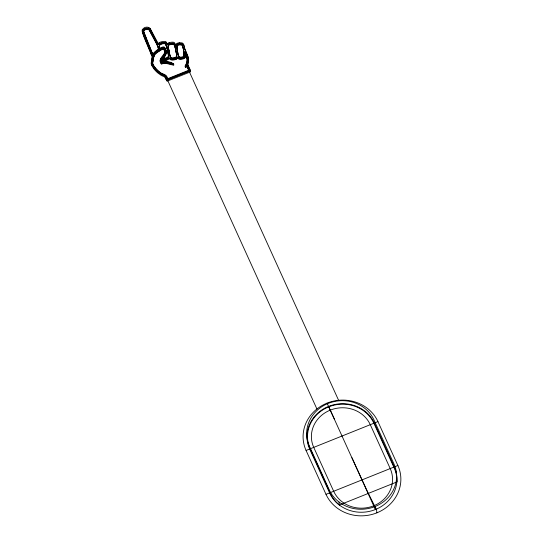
<?xml version="1.0" encoding="UTF-8"?>
<svg xmlns="http://www.w3.org/2000/svg" width="543" height="543" viewBox="0 0 543 543"><rect width="100%" height="100%" fill="white"/><g stroke="black" fill="none" stroke-linecap="round" stroke-linejoin="round"><path stroke-width="0.81" d="M184.145 54.565L183.826 56.16A2.097 1.934 -6.6 0 1 182.977 56.676L182.36 56.906A7.351 6.774 -6.6 0 1 180.704 57.158L179.475 57.069A1.296 1.195 -6.6 0 1 179.041 56.893M187.172 59.567L187.152 60.266A11.695 10.772 -6.6 0 1 186.772 62.404L186.235 63.857A15.048 13.86 -6.6 0 1 185.19 65.757L185.238 66.402A0.726 0.665 -6.6 0 0 185.631 66.619L186.819 65.452L188.991 70.149L167.319 78.844C167.23 73.366 161.536 74.744 158.821 71.289A29.37 27.055 -6.6 0 1 157.443 70.054A32.519 29.953 -6.6 0 1 155.013 67.427L153.058 64.637L152.529 62.879M187.233 60.069L187.267 61.271A11.695 10.772 -6.6 0 1 186.887 63.409L186.351 64.861A15.048 13.86 -6.6 0 1 185.306 66.762L185.353 67.407A0.726 0.665 -6.6 0 0 185.747 67.624L186.935 66.45L338.594 400.3M164.889 51.653C165.601 56.2 157.348 58.712 161.23 63.022M176.651 55.82L176.373 57.13M168.418 55.617L167.963 57.151L165.486 58.142A11.518 10.609 -6.6 0 1 164.054 58.311L163.199 58.332M151.314 62.343L151.504 60.477A50.126 46.175 -6.6 0 1 151.646 59.316L152.278 56.2L151.972 55.488M151.429 63.348L151.619 61.481A50.126 46.175 -6.6 0 1 151.768 60.321L152.393 57.205L151.524 54.422M187.206 60.768A11.695 10.772 -6.6 0 1 186.826 62.907L186.297 64.359A15.048 13.86 -6.6 0 1 185.251 66.26L185.292 66.904A0.726 0.665 -6.6 0 0 185.692 67.122L186.88 65.954L189.052 70.651L167.38 79.346C167.339 73.868 161.414 75.165 158.882 71.791A29.37 27.055 -6.6 0 1 157.504 70.556A32.519 29.953 -6.6 0 1 155.074 67.929L153.119 65.14L152.59 63.382M152.549 63.836L153.499 57.938L154.965 54.497A24.055 22.161 -6.6 0 1 159.432 51.076M152.488 63.334L153.384 56.934L154.85 53.492M152.651 63.823L153.174 65.642L155.128 68.432A32.519 29.953 -6.6 0 0 157.558 71.052A29.37 27.055 -6.6 0 0 158.936 72.294L162.052 74.5L165.791 76.217L316.922 408.994M152.685 62.397L153.445 57.436L154.911 53.995A24.055 22.161 -6.6 0 1 159.37 50.574M185.339 55.63L185.217 56.214A2.308 2.124 -6.6 0 1 184.735 56.981L183.649 57.694M168.452 56.526L167.814 57.829L165.54 58.644A11.518 10.609 -6.6 0 1 164.115 58.814L163.26 58.827M151.293 62.486L151.273 62.615A8.566 7.894 -6.6 0 0 151.219 63.029L151.212 63.361M151.409 63.49L151.388 63.619A8.566 7.894 -6.6 0 0 151.334 64.033L151.327 64.366M164.868 52.196C163.233 56.608 157.613 59.051 161.346 64.026M176.312 56.628L176.584 54.877M176.434 57.633L176.55 54.402L175.294 47.736A22.039 20.308 -6.6 0 0 174.147 44.098M168.364 44.601L168.174 46.637L169.484 53.513A33.449 30.815 -6.6 0 1 169.592 54.212L169.715 54.843M168.425 45.103L168.194 46.793L168.825 50.024M168.486 45.605L168.249 47.289L168.88 50.526M183.887 56.662L184.131 54.13M153.357 53.424L153.56 53.139A25.154 23.173 -6.6 0 1 158.502 49.101L157.965 46.189M162.459 58.074L162.798 57.768A15.258 14.057 -6.6 0 0 164.386 56.105L166.036 52.936A6.333 5.83 -6.6 0 0 166.131 51.008L166.002 50.356M162.52 58.576L162.852 58.264A15.258 14.057 -6.6 0 0 164.441 56.601L166.097 53.438A6.333 5.83 -6.6 0 0 166.185 51.51M159.404 51.001L159.662 50.838A18.319 16.874 -6.6 0 1 163.511 48.992M190.07 70.984L190.43 70.264L187.539 63.993A13.215 12.177 -6.6 0 0 188.414 58.596L188.367 58.189A16.263 14.987 -6.6 0 0 188.143 56.832L184.552 47.94A22.317 20.553 -6.6 0 0 183.561 44.132M183.765 58.698L184.851 57.986A2.308 2.124 -6.6 0 0 185.333 57.219L185.455 56.635A19.093 17.593 -6.6 0 0 185.353 53.485L187.084 58.468M159.52 42.469L159.981 42.273A11.349 10.453 -6.6 0 1 162.289 41.621L164.156 41.472A3.509 3.231 -6.6 0 1 165.92 41.92M159.635 43.474L160.097 43.277A11.349 10.453 -6.6 0 1 162.405 42.625L164.271 42.476A3.509 3.231 -6.6 0 1 166.036 42.924A2.83 2.606 -6.6 0 1 166.62 43.494L167.414 44.988A3.686 3.394 -6.6 0 1 169.185 43.813L170.149 43.467A10.466 9.638 -6.6 0 1 172.823 43.169L173.706 43.25A2.287 2.104 -6.6 0 1 174.412 43.555L175.871 45.775M190.125 72.015L190.545 71.269L187.654 64.997A13.215 12.177 -6.6 0 0 188.53 59.601L188.482 59.194A16.263 14.987 -6.6 0 0 188.258 57.836L184.668 48.938M167.441 79.848L189.107 71.153M189.724 71.126L167 80.194L166.368 79.801L164.61 75.932L161.149 74.432L157.511 71.778A32.621 30.048 -6.6 0 1 153.655 67.685L151.483 64.271M189.84 72.131L167.061 81.199L164.726 76.936L161.264 75.436L157.626 72.782A32.621 30.048 -6.6 0 1 153.771 68.689L151.599 65.275A4.609 4.242 -6.6 0 1 151.341 64.542M306.069 450.452L377.948 421.612L397.883 465.494A38.967 35.892 -6.6 0 1 376.89 512.83A38.967 35.892 -6.6 0 1 326.004 494.34L306.069 450.452A38.967 35.892 -6.6 0 1 327.062 403.116A38.967 35.892 -6.6 0 1 377.948 421.612M326.004 494.34L397.883 465.494M334.61 419.583L328.759 406.843A34.548 31.827 -6.6 0 0 310.141 448.817L330.076 492.705A34.569 31.84 -6.6 0 0 339.361 505.031L396.858 481.967L396.505 478.953M169.056 42.761L170.034 42.463A10.466 9.638 -6.6 0 1 172.708 42.164L173.59 42.252A2.287 2.104 -6.6 0 1 174.296 42.551L175.749 44.777A2.681 2.471 -6.6 0 1 176.977 43.46A3.882 3.577 -6.6 0 1 177.228 43.325M174.174 58.848L174.065 58.868A9.102 8.383 -6.6 0 1 171.921 59.099M174.235 59.35L174.12 59.37A9.102 8.383 -6.6 0 1 171.975 59.601L170.726 59.289A2.566 2.362 -6.6 0 1 170.034 58.827C169.185 56.934 167.509 60.321 165.608 59.825A9.53 8.783 -6.6 0 1 163.511 60.063M161.285 63.524C156.71 58.06 170.061 54.938 163.47 48.524A18.319 16.874 -6.6 0 0 159.622 50.356M163.321 59.33L164.169 59.316A11.518 10.609 -6.6 0 0 165.601 59.146L168.242 57.958L168.411 55.176M171.758 57.877L172.301 57.877A10.351 9.536 -6.6 0 0 174.215 57.646L175.382 57.293A2.22 2.043 -6.6 0 0 176.339 56.648M171.812 58.379L172.362 58.379A10.351 9.536 -6.6 0 0 174.269 58.149L175.437 57.796A2.22 2.043 -6.6 0 0 176.4 57.151M171.873 58.882L172.423 58.882A10.351 9.536 -6.6 0 0 174.33 58.651L175.498 58.298A2.22 2.043 -6.6 0 0 176.455 57.653M171.921 59.065L170.672 58.787A2.566 2.362 -6.6 0 1 169.979 58.325C169.131 56.431 167.448 59.818 165.547 59.323A9.53 8.783 -6.6 0 1 163.457 59.56M166.416 62.968L173.577 64.739A0.726 0.665 -6.6 0 0 173.76 64.339L171.004 62.913L166.674 61.814A11.654 10.738 -6.6 0 0 164.441 61.759A13.948 12.849 -6.6 0 0 161.821 62.18L161.563 59.391A3.475 3.197 -6.6 0 0 163.511 60.008M166.477 63.47L173.631 65.241A0.726 0.665 -6.6 0 0 173.814 64.841L171.059 63.416L166.735 62.316A11.654 10.738 -6.6 0 0 164.502 62.262A13.948 12.849 -6.6 0 0 161.882 62.683L161.624 59.893A3.475 3.197 -6.6 0 0 163.572 60.511M179.536 57.572L180.765 57.66A7.351 6.774 -6.6 0 0 182.414 57.409L183.045 57.205A2.097 1.934 -6.6 0 0 183.907 56.682M148.667 27.442L147.424 27.17A5.749 5.294 -6.6 0 0 145.32 27.36A5.674 5.226 -6.6 0 0 144.363 27.693L142.368 29.485A2.776 2.559 -6.6 0 0 142.151 30.415L142.32 31.453A175.104 161.305 -6.6 0 0 144.533 37.677L150.927 53.038M165.153 42.917L166.545 45.639L167.828 51.897M179.041 56.886L178.023 54.361A27.795 25.602 -6.6 0 1 177.88 53.553L177.71 52.433M170.78 58.25L170.712 58.121A20.362 18.754 -6.6 0 1 169.742 54.836M163.524 49.019L164.834 51.517M177.527 57.008L177.737 57.341A2.382 2.192 -6.6 0 0 178.43 57.931L179.658 58.305A8.321 7.663 -6.6 0 0 183.636 57.667M177.588 57.51L177.799 57.843A2.382 2.192 -6.6 0 0 178.484 58.434L179.719 58.807A8.321 7.663 -6.6 0 0 183.697 58.169L184.79 57.483A2.308 2.124 -6.6 0 0 185.272 56.716L185.401 56.133A19.093 17.593 -6.6 0 0 185.299 52.983L186.697 56.56M150.377 28.827L158.23 43.739M183.507 44.146L182.272 42.931L179.842 42.693A9.631 8.871 -6.6 0 0 179.224 42.782M183.629 45.15L182.387 43.935L179.957 43.698A9.631 8.871 -6.6 0 0 179.339 43.786A8.722 8.036 -6.6 0 0 177.33 44.295A3.882 3.577 -6.6 0 0 177.086 44.458A2.681 2.471 -6.6 0 0 175.844 45.768M170.597 57.117L170.706 57.307A1.548 1.425 -6.6 0 0 171.595 57.857M158.346 44.743L150.492 29.831A3.367 3.102 -6.6 0 0 148.782 28.453L147.54 28.175A5.749 5.294 -6.6 0 0 145.436 28.365A5.674 5.226 -6.6 0 0 144.479 28.698L142.49 30.489A2.776 2.559 -6.6 0 0 142.266 31.419L142.436 32.458A175.104 161.305 -6.6 0 0 144.648 38.675L151.64 55.427M157.816 45.761L149.318 29.906A2.111 1.941 -6.6 0 0 148.694 29.254L146.651 28.82A4.643 4.276 -6.6 0 0 145.612 29.017L143.814 30.103L143.59 31.582L148.633 44.845L152.895 54.429L153.031 54.11A7.018 6.468 -6.6 0 1 153.35 53.418M156.167 42.408L149.257 29.403A2.111 1.941 -6.6 0 0 148.639 28.752L146.596 28.317A4.643 4.276 -6.6 0 0 145.558 28.514L143.759 29.6L143.528 31.08L151.64 51.504M157.877 46.264L149.373 30.408A2.111 1.941 -6.6 0 0 148.755 29.756L146.712 29.322A4.643 4.276 -6.6 0 0 145.673 29.519L143.875 30.605L143.651 32.085L148.096 43.915L153.011 55.434L153.146 55.114A7.018 6.468 -6.6 0 1 153.465 54.422L153.676 54.144A25.154 23.173 -6.6 0 1 158.617 50.105M157.932 46.766L156.289 43.413M158.081 47.193L158.61 50.092M351.952 457.749L366.26 488.992A52.827 5.837 68.1 0 0 368.283 493.207L376.543 509.823L376.89 512.83M327.062 403.116L375.396 509.538A35.064 32.302 -6.6 0 0 394.286 466.939L374.358 423.051A35.064 32.302 -6.6 0 0 328.556 406.408A35.064 32.302 -6.6 0 0 309.666 449.007L329.594 492.895A35.064 32.302 -6.6 0 0 375.396 509.538L375.05 506.531A35.064 32.302 -6.6 0 0 393.94 463.926L374.012 420.038A35.064 32.302 -6.6 0 0 328.21 403.395A35.064 32.302 -6.6 0 0 309.32 446L329.248 489.881A35.064 32.302 -6.6 0 0 375.05 506.531M151.701 52.006L152.95 54.931L153.085 54.612A7.018 6.468 -6.6 0 1 153.404 53.92L153.621 53.642A25.154 23.173 -6.6 0 1 158.563 49.603L158.006 46.657M150.75 53.363L151.192 54.388M165.859 50.2L164.162 47.404L162.866 47.485A22.596 20.817 -6.6 0 0 159.703 48.904L159.438 44.73L162.187 43.352A11.423 10.521 -6.6 0 1 163.613 43.182L164.475 43.169A1.432 1.317 -6.6 0 1 165.201 43.433L166.769 47.031M167.298 43.983L166.504 42.49A2.83 2.606 -6.6 0 0 165.9 41.954M183.48 49.365L183.425 49.23A0.882 0.808 -6.6 0 1 183.358 48.843L182.17 45.239L179.909 44.872A7.541 6.95 -6.6 0 0 178.925 45.035L177.581 45.544A1.317 1.215 -6.6 0 0 177.235 45.836L176.964 47.397M166.124 51.361L164.285 47.974L162.927 47.988A22.596 20.817 -6.6 0 0 159.764 49.406L159.499 45.232L162.242 43.854A11.423 10.521 -6.6 0 1 163.674 43.684L164.529 43.671A1.432 1.317 -6.6 0 1 165.255 43.935L166.66 46.644M161.509 58.888L161.814 61.664A13.948 12.849 -6.6 0 1 164.38 61.25A11.654 10.738 -6.6 0 1 166.62 61.311L170.943 62.411L173.699 63.836A0.726 0.665 -6.6 0 1 173.516 64.237L166.362 62.465A12.625 11.627 -6.6 0 0 161.386 63.015M186.88 57.266L185.258 52.481A19.093 17.593 -6.6 0 1 185.367 55.63M166.708 46.528L167.061 48.218M166.81 46.922L166.905 47.316M175.355 48.239L176.02 51.605M167.923 52.304L166.939 47.214M167.862 51.802L168.018 52.746M175.606 49.603L175.409 48.741A22.039 20.308 -6.6 0 0 174.262 45.103M168.914 50.207L169.368 52.508A33.449 30.815 -6.6 0 1 169.477 53.207L169.599 53.838A20.362 18.754 -6.6 0 0 170.55 57.13M168.975 50.709L169.423 53.01A33.449 30.815 -6.6 0 1 169.538 53.709L169.654 54.341A20.362 18.754 -6.6 0 0 170.611 57.633L170.767 57.809A1.548 1.425 -6.6 0 0 171.649 58.359M159.649 48.408L159.377 44.227L162.126 42.849A11.423 10.521 -6.6 0 1 163.558 42.68L164.414 42.666A1.432 1.317 -6.6 0 1 165.14 42.931M186.819 56.764L187.03 57.965M175.776 50.207L176.292 52.909M167.088 48.11L167.332 49.311M175.674 49.718L175.749 50.085M167.441 49.657L168.452 55.223M176.081 51.436L176.699 55.881M168.004 52.216L168.534 56.621M177.33 49.936L177.995 54.558A27.795 25.602 -6.6 0 0 178.145 55.366L179.156 57.891A1.296 1.195 -6.6 0 0 179.59 58.067L180.826 58.162A7.351 6.774 -6.6 0 0 182.475 57.911L183.106 57.707A2.097 1.934 -6.6 0 0 183.968 57.185L184.063 53.221M177.385 50.438L177.941 54.056A27.795 25.602 -6.6 0 0 178.084 54.863L179.102 57.388A1.296 1.195 -6.6 0 0 179.536 57.565M177.256 49.528L177.676 52.325M168.099 52.705L168.5 55.712M177.174 49.094L177.371 50.533M183.33 48.341L182.197 44.411L179.794 43.868A7.541 6.95 -6.6 0 0 178.81 44.031L177.466 44.54A1.317 1.215 -6.6 0 0 177.12 44.831L177.025 48.266M177.099 48.646L177.289 50.099M183.812 51.504L183.371 48.734A0.882 0.808 -6.6 0 1 183.296 48.341M183.873 52.006L183.486 49.732A0.882 0.808 -6.6 0 1 183.419 49.345L182.258 44.913L179.848 44.37A7.541 6.95 -6.6 0 0 178.864 44.533L177.52 45.042A1.317 1.215 -6.6 0 0 177.174 45.334L176.984 47.825M186.968 57.463L187.199 59.167M177.025 48.184L177.215 49.644M176.36 52.902L176.618 54.918M183.819 51.409L184.07 53.295M184.002 52.847L183.602 50.017M183.887 51.843L184.125 53.757M176.964 47.716L177.14 49.189M373.679 505.608L373.699 505.811A30.652 28.236 -6.6 0 1 333.667 491.259L313.739 447.378A30.652 28.236 -6.6 0 1 330.253 410.135L330.225 409.938M339.015 502.017L339.361 505.031M176.909 47.261L177.079 48.721M184.009 52.752L184.179 54.225M187.077 58.162L187.267 59.866M164.95 52.155L164.515 49.922L163.409 48.022A18.319 16.874 -6.6 0 0 159.561 49.854M184.104 53.682L184.192 54.633M187.145 58.861L187.287 60.572M396.858 481.967A34.569 31.84 -6.6 0 0 393.811 467.129L373.876 423.241A34.548 31.827 -6.6 0 0 328.759 406.843M330.253 410.135A30.652 28.236 -6.6 0 1 370.285 424.687L390.213 468.575A30.652 28.236 -6.6 0 1 373.699 505.811M177.636 57.538A3.333 3.068 -6.6 0 1 175.918 58.848M175.932 58.888A8.912 8.206 -6.6 0 1 174.228 59.336M161.441 63.517A12.625 11.627 -6.6 0 1 166.423 62.907M168.398 45.083A2.233 2.057 -6.6 0 1 169.375 44.458L170.536 44.085A10.392 9.57 -6.6 0 1 172.443 43.847L172.993 43.847A1.086 0.998 -6.6 0 1 173.332 43.922A1.561 1.439 -6.6 0 1 174.16 44.621A22.039 20.308 -6.6 0 1 175.328 48.246M163.104 58.814A1.588 1.459 -6.6 0 1 162.52 58.576M148.667 27.449A3.367 3.102 -6.6 0 1 150.391 28.827M158.244 43.745A2.83 2.606 -6.6 0 1 159.513 42.456M167.251 43.949A3.686 3.394 -6.6 0 1 169.07 42.809M177.215 43.291A8.722 8.036 -6.6 0 1 179.224 42.802M151.49 64.264A4.609 4.242 -6.6 0 1 151.226 63.538M177.575 57.035A3.333 3.068 -6.6 0 1 175.857 58.345A8.912 8.206 -6.6 0 1 174.174 58.834M163.457 59.513A3.475 3.197 -6.6 0 1 161.481 58.922M154.836 53.485A24.055 22.161 -6.6 0 1 159.316 50.071M174.099 44.119A1.561 1.439 -6.6 0 0 173.271 43.433A1.086 0.998 -6.6 0 0 172.932 43.345L172.389 43.345A10.392 9.57 -6.6 0 0 170.475 43.583L169.307 43.929A2.233 2.057 -6.6 0 0 168.337 44.58M159.649 48.402A22.596 20.817 -6.6 0 1 162.812 46.99C165.282 45.85 165.948 50.547 166.246 52.013A6.333 5.83 -6.6 0 1 166.158 53.94L164.502 57.103A15.258 14.057 -6.6 0 1 162.914 58.766L162.574 59.078A1.588 1.459 -6.6 0 0 163.158 59.316M163.043 58.311A1.588 1.459 -6.6 0 1 162.459 58.074M183.751 58.671A8.321 7.663 -6.6 0 1 179.781 59.289L178.545 58.936A2.382 2.192 -6.6 0 1 177.86 58.345L177.642 58.013A3.333 3.068 -6.6 0 1 175.973 59.35M175.993 59.391A8.912 8.206 -6.6 0 1 174.289 59.839L174.181 59.873A9.102 8.383 -6.6 0 1 172.036 60.103L170.787 59.791A2.566 2.362 -6.6 0 1 170.095 59.33C169.246 57.436 167.563 60.823 165.663 60.327A9.53 8.783 -6.6 0 1 163.572 60.565M161.502 64.02A12.625 11.627 -6.6 0 1 166.484 63.409M174.215 45.123A1.561 1.439 -6.6 0 0 173.387 44.431A1.086 0.998 -6.6 0 0 173.047 44.35L172.504 44.35A10.392 9.57 -6.6 0 0 170.59 44.587L169.43 44.933A2.233 2.057 -6.6 0 0 168.452 45.585M171.71 58.861A1.548 1.425 -6.6 0 1 170.835 58.305M158.359 44.75A2.83 2.606 -6.6 0 1 159.628 43.46M183.677 45.137A22.317 20.553 -6.6 0 1 184.64 48.945"/></g></svg>
